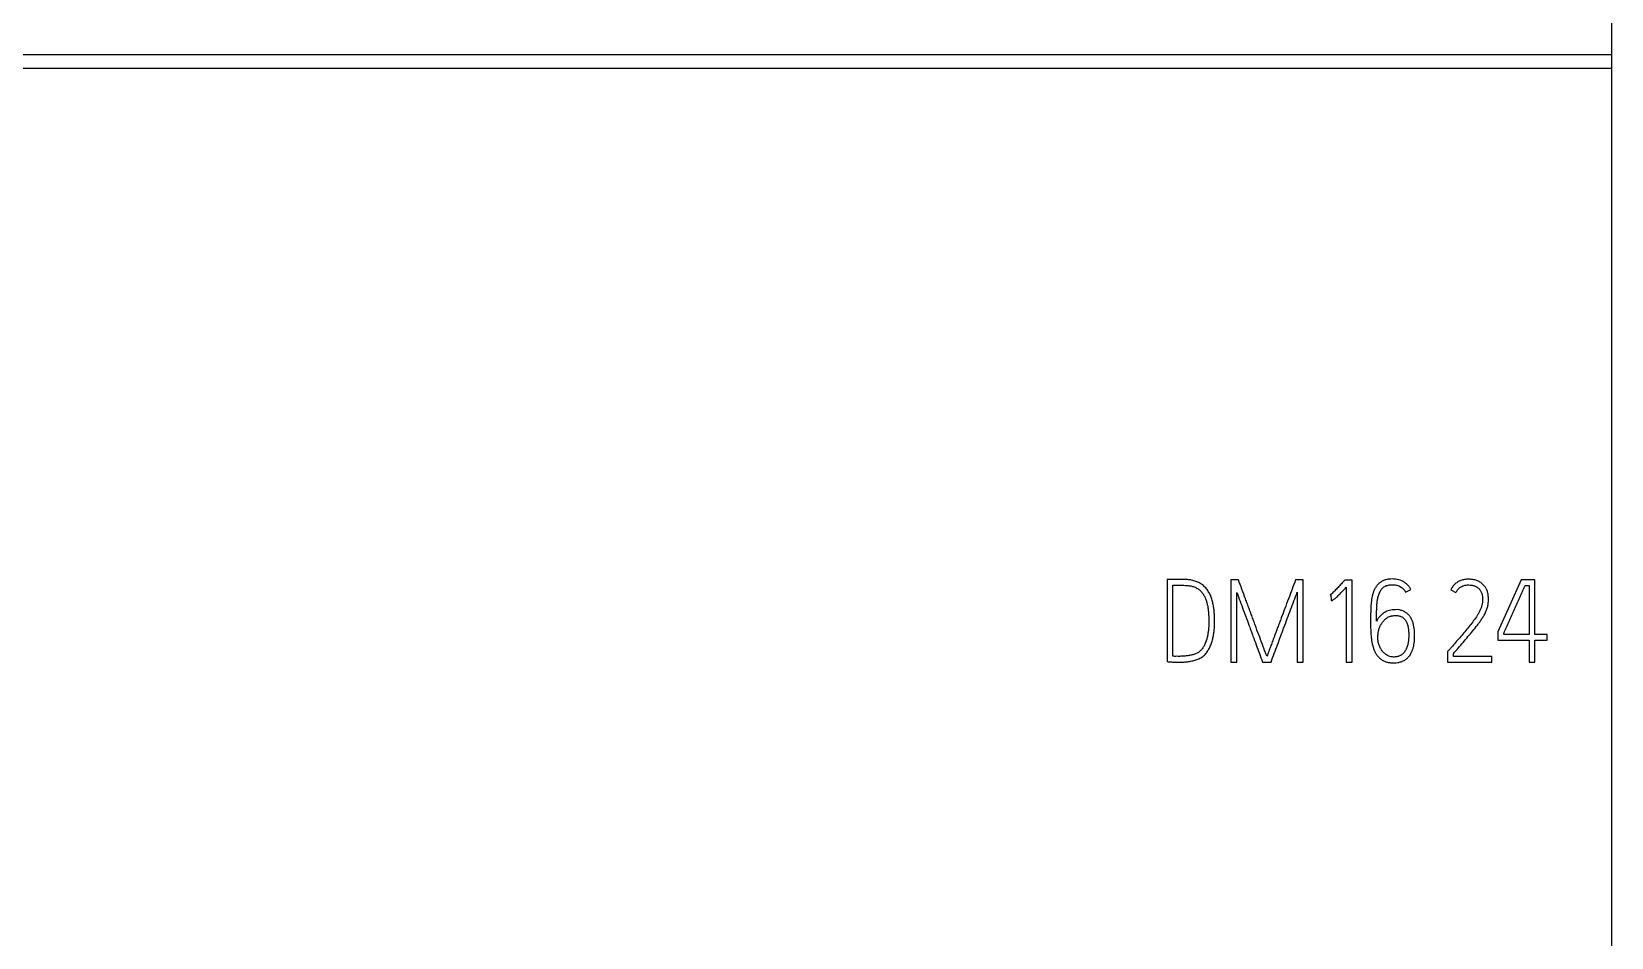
# Model space of a CAD drawing. Extents: x 0 to 420, y 0 to 297.
# Drawn here: x 121.28 to 159.57, y 188.54 to 210.5 of the extents above; entities that cross this region are included whole.
import ezdxf

# ---------------------------------------------------------------- set-up
doc = ezdxf.new("R2010")
doc.units = 0
doc.header["$LTSCALE"] = 23.1
doc.layers.add('10000_FRONT', color=7, linetype='CONTINUOUS')
doc.layers.add('10500_FRONT_LABELING', color=7, linetype='CONTINUOUS')

msp = doc.modelspace()

# ---------------------------------------------------------------- linework, layer by layer
at = {"layer": '10000_FRONT', "color": 7, "linetype": 'CONTINUOUS'}
for p, q in [((159.574, 232.463), (159.574, 142.463)), ((88.074, 209.944), (159.574, 209.944)), ((88.074, 209.611), (159.574, 209.611))]:
    msp.add_line(p, q, dxfattribs=at)
at = {"layer": '10500_FRONT_LABELING', "color": 7, "linetype": 'CONTINUOUS'}
for p, q in [((149.113, 197.221), (148.805, 197.219)), ((148.805, 197.219), (148.805, 195.227)), ((150.354, 197.213), (150.354, 195.213)), ((150.533, 197.213), (150.354, 197.213)), ((152.102, 197.213), (151.92, 197.213)), ((152.102, 195.213), (152.102, 197.213)), ((153.111, 197.202), (153.091, 197.18)), ((153.287, 197.202), (153.111, 197.202)), ((153.287, 195.21), (153.287, 197.202)), ((157.389, 197.213), (156.824, 195.948)), ((157.722, 197.213), (157.389, 197.213)), ((157.722, 195.882), (157.722, 197.213)), ((148.948, 195.357), (148.948, 197.077)), ((148.948, 197.077), (149.169, 197.077)), ((150.497, 195.213), (150.497, 196.902)), ((151.959, 196.908), (151.959, 195.213)), ((152.756, 196.844), (152.773, 196.85)), ((152.773, 196.85), (152.781, 196.708)), ((153.147, 197.03), (153.147, 195.21)), ((154.587, 196.908), (154.716, 196.975)), ((155.681, 196.966), (155.807, 196.902)), ((157.481, 197.074), (157.579, 197.074)), ((157.579, 197.074), (157.579, 195.882)), ((154.341, 196.486), (154.291, 196.484)), ((154.302, 196.342), (154.347, 196.345)), ((156.824, 195.948), (156.824, 195.743)), ((156.824, 195.743), (157.579, 195.743)), ((156.964, 195.882), (156.964, 195.918)), ((157.579, 195.882), (156.964, 195.882)), ((157.579, 195.743), (157.579, 195.213)), ((158.018, 195.882), (157.722, 195.882)), ((157.722, 195.213), (157.722, 195.743)), ((157.722, 195.743), (158.018, 195.743)), ((158.018, 195.743), (158.018, 195.882)), ((155.622, 195.488), (155.605, 195.468)), ((155.605, 195.468), (155.605, 195.213)), ((155.745, 195.352), (155.745, 195.418)), ((156.679, 195.352), (155.745, 195.352)), ((156.679, 195.213), (156.679, 195.352)), ((150.354, 195.213), (150.497, 195.213)), ((151.12, 195.213), (151.324, 195.213)), ((151.959, 195.213), (152.102, 195.213)), ((153.147, 195.21), (153.287, 195.21)), ((155.605, 195.213), (156.679, 195.213)), ((157.579, 195.213), (157.722, 195.213))]:
    msp.add_line(p, q, dxfattribs=at)
for points, knots in [([(148.805, 195.227), (148.822, 195.225), (148.84, 195.224), (148.875, 195.22), (148.892, 195.219), (148.927, 195.216), (148.944, 195.214), (148.979, 195.212), (148.996, 195.211), (149.048, 195.21), (149.083, 195.21), (149.135, 195.211), (149.152, 195.212), (149.187, 195.214), (149.204, 195.215), (149.256, 195.219), (149.29, 195.223), (149.359, 195.233), (149.393, 195.24), (149.445, 195.251), (149.462, 195.255), (149.496, 195.265), (149.513, 195.27), (149.546, 195.282), (149.562, 195.289), (149.594, 195.303), (149.61, 195.311), (149.64, 195.329), (149.655, 195.339), (149.683, 195.36), (149.697, 195.372), (149.734, 195.408), (149.756, 195.435), (149.786, 195.479), (149.796, 195.494), (149.813, 195.524), (149.822, 195.539), (149.846, 195.586), (149.859, 195.618), (149.884, 195.684), (149.894, 195.718), (149.913, 195.785), (149.92, 195.819), (149.933, 195.888), (149.939, 195.922), (149.947, 195.991), (149.951, 196.026), (149.955, 196.095), (149.957, 196.13), (149.957, 196.183), (149.957, 196.2), (149.957, 196.235), (149.956, 196.253), (149.955, 196.305), (149.954, 196.34), (149.95, 196.41), (149.947, 196.445), (149.939, 196.514), (149.934, 196.549), (149.925, 196.6), (149.921, 196.617), (149.914, 196.652), (149.91, 196.669), (149.901, 196.703), (149.896, 196.72), (149.886, 196.754), (149.88, 196.77), (149.868, 196.803), (149.861, 196.82), (149.846, 196.851), (149.839, 196.867), (149.822, 196.898), (149.813, 196.913), (149.794, 196.943), (149.784, 196.958), (149.763, 196.986), (149.752, 197), (149.729, 197.026), (149.717, 197.038), (149.691, 197.063), (149.678, 197.074), (149.658, 197.091), (149.65, 197.096), (149.636, 197.106), (149.629, 197.111), (149.591, 197.135), (149.56, 197.151), (149.511, 197.17), (149.494, 197.176), (149.461, 197.186), (149.443, 197.191), (149.409, 197.199), (149.392, 197.203), (149.357, 197.208), (149.34, 197.21), (149.288, 197.215), (149.253, 197.217), (149.2, 197.22), (149.183, 197.22), (149.148, 197.221), (149.13, 197.222), (149.113, 197.221)], [0, 0, 0, 0, 0.015625, 0.015625, 0.03125, 0.03125, 0.046875, 0.046875, 0.0625, 0.0625, 0.09375, 0.09375, 0.109375, 0.109375, 0.125, 0.125, 0.15625, 0.15625, 0.1875, 0.1875, 0.203125, 0.203125, 0.21875, 0.21875, 0.234375, 0.234375, 0.25, 0.25, 0.265625, 0.265625, 0.28125, 0.28125, 0.3125, 0.3125, 0.328125, 0.328125, 0.34375, 0.34375, 0.375, 0.375, 0.40625, 0.40625, 0.4375, 0.4375, 0.46875, 0.46875, 0.5, 0.5, 0.53125, 0.53125, 0.546875, 0.546875, 0.5625, 0.5625, 0.59375, 0.59375, 0.625, 0.625, 0.65625, 0.65625, 0.671875, 0.671875, 0.6875, 0.6875, 0.703125, 0.703125, 0.71875, 0.71875, 0.734375, 0.734375, 0.75, 0.75, 0.765625, 0.765625, 0.78125, 0.78125, 0.796875, 0.796875, 0.8125, 0.8125, 0.828125, 0.828125, 0.835938, 0.835938, 0.84375, 0.84375, 0.875, 0.875, 0.890625, 0.890625, 0.90625, 0.90625, 0.921875, 0.921875, 0.9375, 0.9375, 0.96875, 0.96875, 0.984375, 0.984375, 1, 1, 1, 1]), ([(151.226, 195.355), (151.218, 195.373), (151.21, 195.393), (151.195, 195.431), (151.188, 195.451), (151.166, 195.508), (151.152, 195.547), (151.108, 195.663), (151.079, 195.74), (151.02, 195.895), (150.991, 195.973), (150.949, 196.089), (150.934, 196.128), (150.906, 196.205), (150.892, 196.244), (150.864, 196.322), (150.85, 196.361), (150.821, 196.438), (150.807, 196.477), (150.777, 196.554), (150.763, 196.593), (150.734, 196.671), (150.662, 196.864), (150.591, 197.058), (150.533, 197.213)], [0, 0, 0, 0, 0.03125, 0.03125, 0.0625, 0.0625, 0.125, 0.125, 0.25, 0.25, 0.375, 0.375, 0.4375, 0.4375, 0.5, 0.5, 0.5625, 0.5625, 0.625, 0.625, 0.6875, 0.6875, 0.75, 1, 1, 1, 1]), ([(151.92, 197.213), (151.862, 197.058), (151.805, 196.903), (151.718, 196.671), (151.689, 196.593), (151.63, 196.439), (151.601, 196.362), (151.558, 196.246), (151.543, 196.207), (151.514, 196.129), (151.5, 196.091), (151.456, 195.975), (151.428, 195.897), (151.384, 195.781), (151.37, 195.742), (151.34, 195.665), (151.326, 195.626), (151.297, 195.549), (151.282, 195.51), (151.261, 195.452), (151.254, 195.432), (151.24, 195.394), (151.233, 195.374), (151.226, 195.355)], [0, 0, 0, 0, 0.25, 0.25, 0.375, 0.375, 0.5, 0.5, 0.5625, 0.5625, 0.625, 0.625, 0.75, 0.75, 0.8125, 0.8125, 0.875, 0.875, 0.9375, 0.9375, 0.96875, 0.96875, 1, 1, 1, 1]), ([(154.716, 196.975), (154.704, 196.998), (154.69, 197.02), (154.659, 197.061), (154.641, 197.081), (154.603, 197.117), (154.583, 197.133), (154.539, 197.161), (154.516, 197.174), (154.445, 197.206), (154.394, 197.219), (154.316, 197.228), (154.29, 197.23), (154.239, 197.23), (154.213, 197.228), (154.174, 197.224), (154.161, 197.222), (154.136, 197.218), (154.123, 197.215), (154.085, 197.205), (154.06, 197.196), (154.025, 197.179), (154.013, 197.173), (153.991, 197.16), (153.98, 197.153), (153.948, 197.13), (153.929, 197.113), (153.902, 197.084), (153.894, 197.074), (153.878, 197.053), (153.87, 197.043), (153.849, 197.01), (153.837, 196.987), (153.82, 196.952), (153.816, 196.94), (153.806, 196.915), (153.802, 196.903), (153.79, 196.865), (153.784, 196.84), (153.772, 196.79), (153.767, 196.765), (153.759, 196.714), (153.756, 196.688), (153.75, 196.637), (153.748, 196.611), (153.744, 196.559), (153.743, 196.534), (153.741, 196.482), (153.74, 196.456), (153.739, 196.404), (153.739, 196.378), (153.738, 196.3), (153.737, 196.249), (153.737, 196.145), (153.738, 196.093), (153.74, 196.016), (153.74, 195.99), (153.742, 195.938), (153.744, 195.912), (153.748, 195.861), (153.75, 195.835), (153.756, 195.783), (153.759, 195.757), (153.768, 195.706), (153.773, 195.68), (153.785, 195.629), (153.791, 195.604), (153.806, 195.554), (153.815, 195.529), (153.83, 195.493), (153.835, 195.481), (153.847, 195.457), (153.853, 195.445), (153.872, 195.411), (153.887, 195.39), (153.911, 195.359), (153.92, 195.349), (153.938, 195.33), (153.947, 195.32), (153.977, 195.294), (153.998, 195.279), (154.031, 195.258), (154.042, 195.252), (154.066, 195.24), (154.078, 195.235), (154.115, 195.22), (154.14, 195.213), (154.178, 195.206), (154.191, 195.204), (154.217, 195.2), (154.231, 195.199), (154.27, 195.196), (154.296, 195.196), (154.348, 195.198), (154.374, 195.201), (154.413, 195.207), (154.425, 195.21), (154.451, 195.216), (154.464, 195.22), (154.501, 195.232), (154.525, 195.243), (154.56, 195.262), (154.571, 195.269), (154.593, 195.283), (154.604, 195.291), (154.634, 195.316), (154.653, 195.335), (154.678, 195.365), (154.686, 195.376), (154.701, 195.398), (154.708, 195.409), (154.727, 195.443), (154.739, 195.466), (154.753, 195.503), (154.758, 195.515), (154.766, 195.54), (154.769, 195.553), (154.779, 195.591), (154.785, 195.617), (154.798, 195.694), (154.802, 195.746), (154.805, 195.825), (154.806, 195.851), (154.805, 195.904), (154.804, 195.93), (154.799, 196.008), (154.792, 196.059), (154.775, 196.136), (154.768, 196.161), (154.751, 196.211), (154.74, 196.236), (154.722, 196.271), (154.716, 196.282), (154.702, 196.305), (154.694, 196.316), (154.671, 196.348), (154.653, 196.367), (154.624, 196.394), (154.614, 196.402), (154.592, 196.418), (154.581, 196.425), (154.547, 196.445), (154.523, 196.455), (154.485, 196.467), (154.472, 196.471), (154.446, 196.477), (154.433, 196.48), (154.394, 196.486), (154.368, 196.488), (154.341, 196.486)], [0, 0, 0, 0, 0.015625, 0.015625, 0.03125, 0.03125, 0.046875, 0.046875, 0.0625, 0.0625, 0.09375, 0.09375, 0.109375, 0.109375, 0.125, 0.125, 0.132812, 0.132812, 0.140625, 0.140625, 0.15625, 0.15625, 0.164062, 0.164062, 0.171875, 0.171875, 0.1875, 0.1875, 0.195312, 0.195312, 0.203125, 0.203125, 0.21875, 0.21875, 0.226562, 0.226562, 0.234375, 0.234375, 0.25, 0.25, 0.265625, 0.265625, 0.28125, 0.28125, 0.296875, 0.296875, 0.3125, 0.3125, 0.328125, 0.328125, 0.34375, 0.34375, 0.375, 0.375, 0.40625, 0.40625, 0.421875, 0.421875, 0.4375, 0.4375, 0.453125, 0.453125, 0.46875, 0.46875, 0.484375, 0.484375, 0.5, 0.5, 0.515625, 0.515625, 0.523438, 0.523438, 0.53125, 0.53125, 0.546875, 0.546875, 0.554688, 0.554688, 0.5625, 0.5625, 0.578125, 0.578125, 0.585938, 0.585938, 0.59375, 0.59375, 0.609375, 0.609375, 0.617188, 0.617188, 0.625, 0.625, 0.640625, 0.640625, 0.65625, 0.65625, 0.664062, 0.664062, 0.671875, 0.671875, 0.6875, 0.6875, 0.695312, 0.695312, 0.703125, 0.703125, 0.71875, 0.71875, 0.726562, 0.726562, 0.734375, 0.734375, 0.75, 0.75, 0.757812, 0.757812, 0.765625, 0.765625, 0.78125, 0.78125, 0.8125, 0.8125, 0.828125, 0.828125, 0.84375, 0.84375, 0.875, 0.875, 0.890625, 0.890625, 0.90625, 0.90625, 0.914062, 0.914062, 0.921875, 0.921875, 0.9375, 0.9375, 0.945312, 0.945312, 0.953125, 0.953125, 0.96875, 0.96875, 0.976562, 0.976562, 0.984375, 0.984375, 1, 1, 1, 1]), ([(155.745, 195.418), (155.784, 195.464), (155.823, 195.51), (155.902, 195.602), (155.941, 195.648), (156.02, 195.74), (156.059, 195.786), (156.137, 195.878), (156.176, 195.924), (156.253, 196.018), (156.291, 196.065), (156.346, 196.137), (156.364, 196.161), (156.399, 196.21), (156.416, 196.235), (156.45, 196.285), (156.466, 196.311), (156.497, 196.363), (156.512, 196.39), (156.531, 196.431), (156.537, 196.445), (156.548, 196.473), (156.553, 196.487), (156.562, 196.516), (156.567, 196.53), (156.574, 196.56), (156.578, 196.575), (156.586, 196.619), (156.59, 196.649), (156.595, 196.709), (156.596, 196.74), (156.594, 196.785), (156.593, 196.8), (156.589, 196.831), (156.587, 196.846), (156.579, 196.891), (156.571, 196.92), (156.558, 196.956), (156.555, 196.963), (156.549, 196.977), (156.546, 196.984), (156.535, 197.005), (156.528, 197.018), (156.511, 197.043), (156.502, 197.055), (156.488, 197.073), (156.483, 197.078), (156.472, 197.089), (156.467, 197.095), (156.451, 197.111), (156.439, 197.121), (156.415, 197.14), (156.402, 197.148), (156.376, 197.163), (156.363, 197.17), (156.335, 197.182), (156.321, 197.188), (156.278, 197.203), (156.248, 197.21), (156.204, 197.218), (156.189, 197.22), (156.158, 197.223), (156.143, 197.224), (156.097, 197.225), (156.067, 197.224), (156.022, 197.218), (156.007, 197.216), (155.977, 197.21), (155.962, 197.206), (155.918, 197.192), (155.89, 197.18), (155.851, 197.158), (155.838, 197.149), (155.813, 197.132), (155.789, 197.113), (155.767, 197.091), (155.747, 197.069), (155.737, 197.057), (155.709, 197.02), (155.693, 196.994), (155.681, 196.966)], [0, 0, 0, 0, 0.0625, 0.0625, 0.125, 0.125, 0.1875, 0.1875, 0.25, 0.25, 0.3125, 0.3125, 0.34375, 0.34375, 0.375, 0.375, 0.40625, 0.40625, 0.4375, 0.4375, 0.453125, 0.453125, 0.46875, 0.46875, 0.484375, 0.484375, 0.5, 0.5, 0.53125, 0.53125, 0.5625, 0.5625, 0.578125, 0.578125, 0.59375, 0.59375, 0.625, 0.625, 0.632812, 0.632812, 0.640625, 0.640625, 0.65625, 0.65625, 0.671875, 0.671875, 0.679688, 0.679688, 0.6875, 0.6875, 0.703125, 0.703125, 0.71875, 0.71875, 0.734375, 0.734375, 0.75, 0.75, 0.78125, 0.78125, 0.796875, 0.796875, 0.8125, 0.8125, 0.84375, 0.84375, 0.859375, 0.859375, 0.875, 0.875, 0.90625, 0.90625, 0.921875, 0.921875, 0.9375, 0.953125, 0.953125, 0.96875, 0.96875, 1, 1, 1, 1]), ([(149.169, 197.077), (149.197, 197.077), (149.225, 197.076), (149.282, 197.073), (149.31, 197.071), (149.352, 197.066), (149.366, 197.064), (149.394, 197.058), (149.408, 197.055), (149.436, 197.047), (149.449, 197.043), (149.476, 197.033), (149.489, 197.027), (149.515, 197.015), (149.528, 197.008), (149.552, 196.994), (149.564, 196.986), (149.599, 196.96), (149.619, 196.94), (149.656, 196.897), (149.673, 196.873), (149.702, 196.824), (149.715, 196.799), (149.739, 196.747), (149.749, 196.721), (149.762, 196.68), (149.766, 196.666), (149.773, 196.639), (149.777, 196.625), (149.786, 196.583), (149.792, 196.556), (149.8, 196.5), (149.803, 196.472), (149.808, 196.416), (149.81, 196.387), (149.813, 196.331), (149.815, 196.303), (149.817, 196.246), (149.817, 196.218), (149.817, 196.161), (149.817, 196.133), (149.815, 196.077), (149.813, 196.049), (149.808, 195.992), (149.804, 195.965), (149.796, 195.909), (149.791, 195.881), (149.78, 195.826), (149.773, 195.798), (149.75, 195.716), (149.73, 195.663), (149.69, 195.587), (149.676, 195.563), (149.642, 195.518), (149.624, 195.497), (149.597, 195.473), (149.592, 195.468), (149.58, 195.459), (149.563, 195.447), (149.545, 195.436), (149.52, 195.423), (149.506, 195.418), (149.48, 195.408), (149.466, 195.404), (149.439, 195.395), (149.425, 195.392), (149.398, 195.385), (149.384, 195.382), (149.343, 195.374), (149.315, 195.369), (149.259, 195.362), (149.231, 195.36), (149.189, 195.357), (149.174, 195.357), (149.146, 195.356), (149.132, 195.355), (149.089, 195.354), (149.061, 195.355), (149.018, 195.355), (149.004, 195.354), (148.976, 195.355), (148.962, 195.356), (148.948, 195.357)], [0, 0, 0, 0, 0.03125, 0.03125, 0.0625, 0.0625, 0.078125, 0.078125, 0.09375, 0.09375, 0.109375, 0.109375, 0.125, 0.125, 0.140625, 0.140625, 0.15625, 0.15625, 0.1875, 0.1875, 0.21875, 0.21875, 0.25, 0.25, 0.28125, 0.28125, 0.296875, 0.296875, 0.3125, 0.3125, 0.34375, 0.34375, 0.375, 0.375, 0.40625, 0.40625, 0.4375, 0.4375, 0.46875, 0.46875, 0.5, 0.5, 0.53125, 0.53125, 0.5625, 0.5625, 0.59375, 0.59375, 0.625, 0.625, 0.6875, 0.6875, 0.71875, 0.71875, 0.75, 0.75, 0.757812, 0.757812, 0.765625, 0.78125, 0.78125, 0.796875, 0.796875, 0.8125, 0.8125, 0.828125, 0.828125, 0.84375, 0.84375, 0.875, 0.875, 0.90625, 0.90625, 0.921875, 0.921875, 0.9375, 0.9375, 0.96875, 0.96875, 0.984375, 0.984375, 1, 1, 1, 1]), ([(150.497, 196.902), (150.522, 196.832), (150.548, 196.761), (150.6, 196.621), (150.626, 196.55), (150.679, 196.41), (150.705, 196.34), (150.757, 196.199), (150.782, 196.128), (150.822, 196.023), (150.835, 195.987), (150.861, 195.917), (150.874, 195.882), (150.913, 195.776), (150.938, 195.706), (151.016, 195.495), (151.068, 195.354), (151.12, 195.213)], [0, 0, 0, 0, 0.125, 0.125, 0.25, 0.25, 0.375, 0.375, 0.5, 0.5, 0.5625, 0.5625, 0.625, 0.625, 0.75, 0.75, 1, 1, 1, 1]), ([(151.324, 195.213), (151.377, 195.354), (151.429, 195.496), (151.509, 195.708), (151.535, 195.778), (151.575, 195.884), (151.588, 195.92), (151.614, 195.99), (151.627, 196.026), (151.667, 196.132), (151.693, 196.202), (151.746, 196.344), (151.772, 196.414), (151.825, 196.555), (151.852, 196.626), (151.906, 196.767), (151.933, 196.837), (151.959, 196.908)], [0, 0, 0, 0, 0.25, 0.25, 0.375, 0.375, 0.4375, 0.4375, 0.5, 0.5, 0.625, 0.625, 0.75, 0.75, 0.875, 0.875, 1, 1, 1, 1]), ([(153.091, 197.18), (153.078, 197.165), (153.065, 197.151), (153.038, 197.121), (153.025, 197.107), (152.984, 197.063), (152.957, 197.034), (152.916, 196.991), (152.902, 196.977), (152.875, 196.949), (152.86, 196.935), (152.832, 196.907), (152.817, 196.894), (152.795, 196.875), (152.788, 196.868), (152.772, 196.856), (152.764, 196.85), (152.756, 196.844)], [0, 0, 0, 0, 0.125, 0.125, 0.25, 0.25, 0.5, 0.5, 0.625, 0.625, 0.75, 0.75, 0.875, 0.875, 0.9375, 0.9375, 1, 1, 1, 1]), ([(152.781, 196.708), (152.786, 196.708), (152.791, 196.709), (152.802, 196.711), (152.807, 196.712), (152.816, 196.716), (152.821, 196.718), (152.83, 196.723), (152.834, 196.726), (152.847, 196.735), (152.855, 196.741), (152.871, 196.754), (152.879, 196.761), (152.902, 196.781), (152.917, 196.795), (152.947, 196.823), (152.962, 196.838), (153.006, 196.881), (153.034, 196.911), (153.091, 196.97), (153.119, 197), (153.147, 197.03)], [0, 0, 0, 0, 0.03125, 0.03125, 0.0625, 0.0625, 0.09375, 0.09375, 0.125, 0.125, 0.1875, 0.1875, 0.25, 0.25, 0.375, 0.375, 0.5, 0.5, 0.75, 0.75, 1, 1, 1, 1]), ([(153.88, 196.206), (153.88, 196.268), (153.881, 196.329), (153.883, 196.422), (153.884, 196.452), (153.886, 196.514), (153.888, 196.545), (153.891, 196.606), (153.894, 196.637), (153.899, 196.683), (153.901, 196.698), (153.906, 196.729), (153.909, 196.744), (153.918, 196.789), (153.926, 196.819), (153.94, 196.862), (153.945, 196.877), (153.954, 196.898), (153.957, 196.905), (153.964, 196.919), (153.968, 196.926), (153.979, 196.946), (153.992, 196.966), (154.006, 196.984), (154.016, 196.996), (154.022, 197.002), (154.038, 197.018), (154.05, 197.028), (154.075, 197.046), (154.088, 197.054), (154.11, 197.063), (154.117, 197.066), (154.132, 197.072), (154.139, 197.074), (154.161, 197.08), (154.176, 197.083), (154.207, 197.088), (154.223, 197.09), (154.254, 197.091), (154.269, 197.091), (154.3, 197.09), (154.315, 197.089), (154.346, 197.085), (154.361, 197.082), (154.391, 197.074), (154.406, 197.069), (154.434, 197.057), (154.448, 197.05), (154.475, 197.034), (154.488, 197.026), (154.513, 197.006), (154.524, 196.996), (154.545, 196.973), (154.555, 196.961), (154.573, 196.935), (154.58, 196.922), (154.587, 196.908)], [0, 0, 0, 0, 0.125, 0.125, 0.1875, 0.1875, 0.25, 0.25, 0.3125, 0.3125, 0.34375, 0.34375, 0.375, 0.375, 0.4375, 0.4375, 0.46875, 0.46875, 0.484375, 0.484375, 0.5, 0.5, 0.53125, 0.546875, 0.546875, 0.5625, 0.5625, 0.59375, 0.59375, 0.625, 0.625, 0.640625, 0.640625, 0.65625, 0.65625, 0.6875, 0.6875, 0.71875, 0.71875, 0.75, 0.75, 0.78125, 0.78125, 0.8125, 0.8125, 0.84375, 0.84375, 0.875, 0.875, 0.90625, 0.90625, 0.9375, 0.9375, 0.96875, 0.96875, 1, 1, 1, 1]), ([(155.807, 196.902), (155.818, 196.926), (155.831, 196.948), (155.856, 196.978), (155.865, 196.987), (155.883, 197.005), (155.903, 197.022), (155.924, 197.036), (155.947, 197.049), (155.958, 197.055), (155.994, 197.07), (156.019, 197.077), (156.057, 197.083), (156.07, 197.084), (156.096, 197.085), (156.109, 197.086), (156.147, 197.085), (156.173, 197.083), (156.211, 197.076), (156.224, 197.073), (156.249, 197.066), (156.261, 197.062), (156.285, 197.052), (156.296, 197.047), (156.313, 197.037), (156.319, 197.034), (156.33, 197.027), (156.335, 197.023), (156.35, 197.011), (156.36, 197.002), (156.373, 196.989), (156.377, 196.984), (156.385, 196.974), (156.389, 196.968), (156.401, 196.952), (156.407, 196.941), (156.419, 196.918), (156.424, 196.907), (156.433, 196.882), (156.437, 196.87), (156.443, 196.845), (156.445, 196.832), (156.449, 196.807), (156.45, 196.794), (156.452, 196.768), (156.452, 196.755), (156.452, 196.716), (156.451, 196.691), (156.444, 196.64), (156.44, 196.615), (156.431, 196.577), (156.427, 196.565), (156.42, 196.54), (156.416, 196.527), (156.403, 196.491), (156.392, 196.468), (156.369, 196.423), (156.356, 196.401), (156.329, 196.357), (156.315, 196.336), (156.273, 196.272), (156.243, 196.231), (156.182, 196.149), (156.151, 196.108), (156.087, 196.029), (156.054, 195.99), (155.989, 195.912), (155.956, 195.873), (155.89, 195.796), (155.856, 195.757), (155.79, 195.68), (155.756, 195.641), (155.706, 195.584), (155.689, 195.565), (155.655, 195.526), (155.639, 195.507), (155.622, 195.488)], [0, 0, 0, 0, 0.03125, 0.03125, 0.046875, 0.046875, 0.0625, 0.078125, 0.078125, 0.09375, 0.09375, 0.125, 0.125, 0.140625, 0.140625, 0.15625, 0.15625, 0.1875, 0.1875, 0.203125, 0.203125, 0.21875, 0.21875, 0.234375, 0.234375, 0.242188, 0.242188, 0.25, 0.25, 0.265625, 0.265625, 0.273438, 0.273438, 0.28125, 0.28125, 0.296875, 0.296875, 0.3125, 0.3125, 0.328125, 0.328125, 0.34375, 0.34375, 0.359375, 0.359375, 0.375, 0.375, 0.40625, 0.40625, 0.4375, 0.4375, 0.453125, 0.453125, 0.46875, 0.46875, 0.5, 0.5, 0.53125, 0.53125, 0.5625, 0.5625, 0.625, 0.625, 0.6875, 0.6875, 0.75, 0.75, 0.8125, 0.8125, 0.875, 0.875, 0.9375, 0.9375, 0.96875, 0.96875, 1, 1, 1, 1]), ([(156.964, 195.918), (156.97, 195.93), (156.975, 195.942), (156.986, 195.966), (156.992, 195.978), (157.008, 196.014), (157.019, 196.038), (157.051, 196.11), (157.073, 196.158), (157.116, 196.255), (157.138, 196.303), (157.181, 196.399), (157.203, 196.447), (157.246, 196.544), (157.267, 196.592), (157.31, 196.688), (157.332, 196.736), (157.375, 196.833), (157.396, 196.881), (157.428, 196.954), (157.439, 196.978), (157.46, 197.026), (157.471, 197.05), (157.481, 197.074)], [0, 0, 0, 0, 0.03125, 0.03125, 0.0625, 0.0625, 0.125, 0.125, 0.25, 0.25, 0.375, 0.375, 0.5, 0.5, 0.625, 0.625, 0.75, 0.75, 0.875, 0.875, 0.9375, 0.9375, 1, 1, 1, 1]), ([(154.291, 196.484), (154.269, 196.482), (154.248, 196.48), (154.205, 196.471), (154.185, 196.466), (154.144, 196.452), (154.123, 196.443), (154.085, 196.424), (154.057, 196.407), (154.032, 196.387), (154.015, 196.374), (154.007, 196.366), (153.983, 196.344), (153.968, 196.328), (153.946, 196.305), (153.939, 196.297), (153.925, 196.28), (153.919, 196.271), (153.9, 196.245), (153.89, 196.226), (153.88, 196.206)], [0, 0, 0, 0, 0.125, 0.125, 0.25, 0.25, 0.375, 0.375, 0.5, 0.5625, 0.5625, 0.625, 0.625, 0.75, 0.75, 0.8125, 0.8125, 0.875, 0.875, 1, 1, 1, 1]), ([(154.347, 196.345), (154.362, 196.346), (154.376, 196.345), (154.405, 196.342), (154.419, 196.339), (154.44, 196.333), (154.447, 196.331), (154.461, 196.327), (154.468, 196.325), (154.487, 196.316), (154.5, 196.31), (154.524, 196.294), (154.536, 196.285), (154.557, 196.265), (154.566, 196.254), (154.583, 196.231), (154.591, 196.218), (154.605, 196.193), (154.611, 196.18), (154.622, 196.153), (154.627, 196.14), (154.635, 196.112), (154.639, 196.098), (154.645, 196.07), (154.647, 196.055), (154.652, 196.027), (154.658, 195.985), (154.661, 195.942), (154.663, 195.899), (154.663, 195.884), (154.663, 195.855), (154.663, 195.841), (154.662, 195.812), (154.661, 195.798), (154.659, 195.769), (154.657, 195.755), (154.653, 195.712), (154.649, 195.684), (154.641, 195.641), (154.637, 195.627), (154.629, 195.6), (154.624, 195.586), (154.609, 195.545), (154.597, 195.519), (154.574, 195.482), (154.566, 195.47), (154.548, 195.447), (154.538, 195.436), (154.518, 195.416), (154.507, 195.406), (154.49, 195.393), (154.484, 195.389), (154.472, 195.381), (154.465, 195.377), (154.446, 195.366), (154.433, 195.361), (154.412, 195.354), (154.405, 195.352), (154.391, 195.348), (154.384, 195.347), (154.348, 195.34), (154.319, 195.337), (154.276, 195.338), (154.262, 195.339), (154.232, 195.343), (154.218, 195.346), (154.19, 195.355), (154.177, 195.36), (154.151, 195.373), (154.138, 195.38), (154.114, 195.396), (154.102, 195.405), (154.079, 195.423), (154.069, 195.432), (154.048, 195.453), (154.038, 195.464), (154.019, 195.486), (154.01, 195.497), (153.994, 195.521), (153.986, 195.534), (153.972, 195.559), (153.965, 195.572), (153.947, 195.612), (153.938, 195.639), (153.927, 195.681), (153.923, 195.695), (153.918, 195.724), (153.916, 195.738), (153.913, 195.782), (153.913, 195.811), (153.916, 195.868), (153.918, 195.897), (153.924, 195.94), (153.926, 195.954), (153.932, 195.983), (153.935, 195.997), (153.947, 196.039), (153.958, 196.065), (153.977, 196.104), (153.984, 196.117), (153.999, 196.141), (154.007, 196.153), (154.024, 196.177), (154.033, 196.189), (154.051, 196.211), (154.06, 196.222), (154.08, 196.243), (154.091, 196.253), (154.113, 196.272), (154.125, 196.281), (154.161, 196.305), (154.188, 196.318), (154.223, 196.329), (154.23, 196.331), (154.244, 196.334), (154.251, 196.336), (154.273, 196.339), (154.287, 196.341), (154.302, 196.342)], [0, 0, 0, 0, 0.015625, 0.015625, 0.03125, 0.03125, 0.039062, 0.039062, 0.046875, 0.046875, 0.0625, 0.0625, 0.078125, 0.078125, 0.09375, 0.09375, 0.109375, 0.109375, 0.125, 0.125, 0.140625, 0.140625, 0.15625, 0.15625, 0.171875, 0.171875, 0.1875, 0.21875, 0.21875, 0.234375, 0.234375, 0.25, 0.25, 0.265625, 0.265625, 0.28125, 0.28125, 0.3125, 0.3125, 0.328125, 0.328125, 0.34375, 0.34375, 0.375, 0.375, 0.390625, 0.390625, 0.40625, 0.40625, 0.421875, 0.421875, 0.429688, 0.429688, 0.4375, 0.4375, 0.453125, 0.453125, 0.460938, 0.460938, 0.46875, 0.46875, 0.5, 0.5, 0.515625, 0.515625, 0.53125, 0.53125, 0.546875, 0.546875, 0.5625, 0.5625, 0.578125, 0.578125, 0.59375, 0.59375, 0.609375, 0.609375, 0.625, 0.625, 0.640625, 0.640625, 0.65625, 0.65625, 0.6875, 0.6875, 0.703125, 0.703125, 0.71875, 0.71875, 0.75, 0.75, 0.78125, 0.78125, 0.796875, 0.796875, 0.8125, 0.8125, 0.84375, 0.84375, 0.859375, 0.859375, 0.875, 0.875, 0.890625, 0.890625, 0.90625, 0.90625, 0.921875, 0.921875, 0.9375, 0.9375, 0.96875, 0.96875, 0.976562, 0.976562, 0.984375, 0.984375, 1, 1, 1, 1])]:
    msp.add_open_spline(points, degree=3, knots=knots, dxfattribs=at)

doc.saveas('drawing.dxf')
